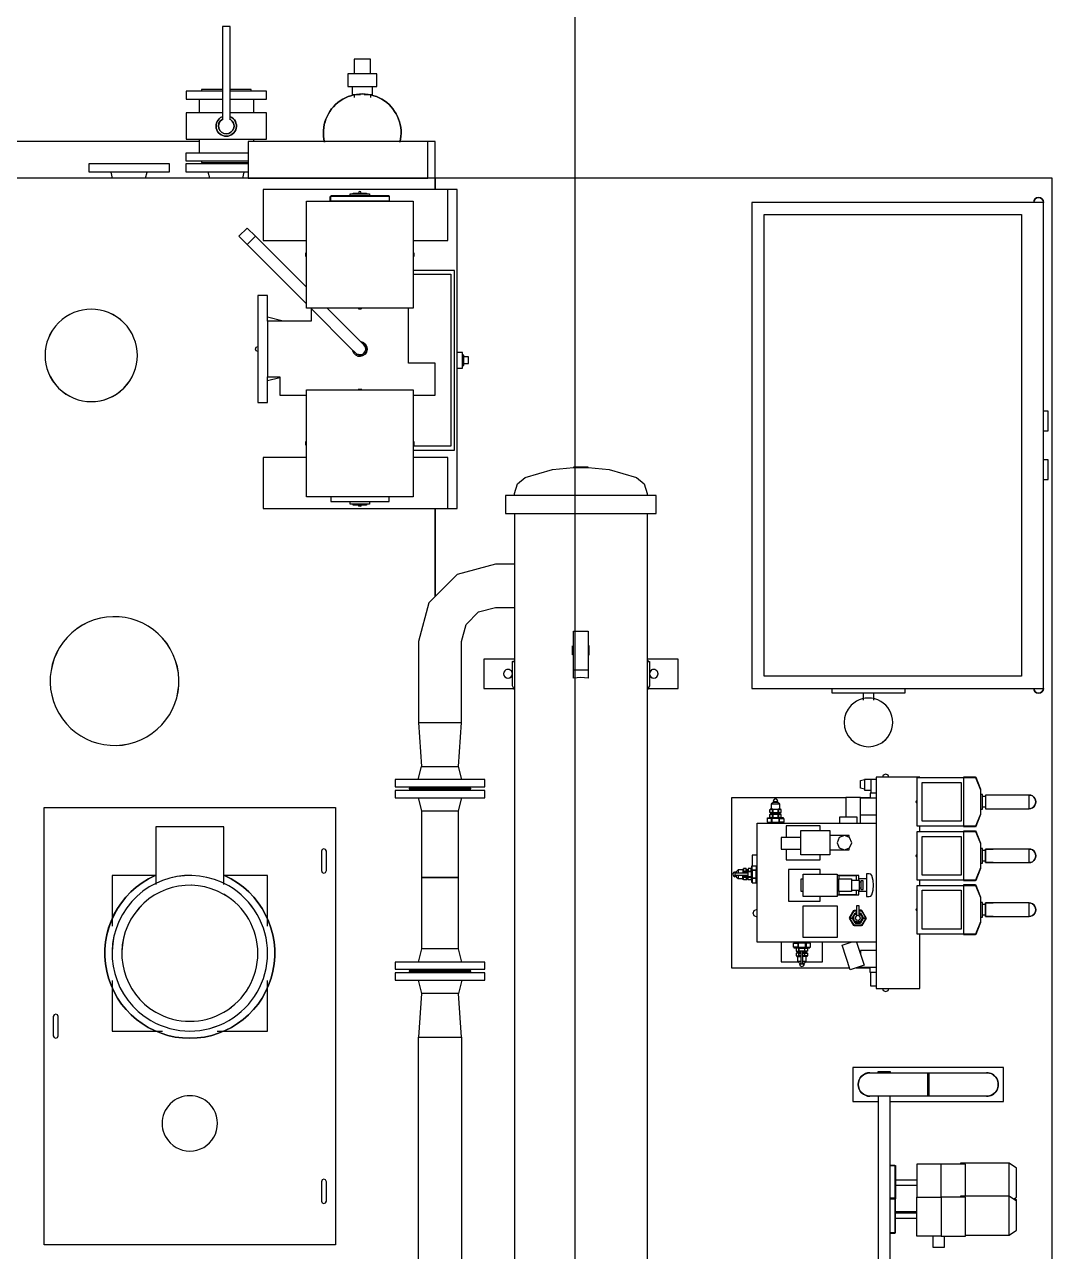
# Model space of a CAD drawing. Header units: millimetres. Extents: x -300 to 383236, y -195106 to -144646.
# Drawn here: x 29980 to 32119, y -163885 to -161361 of the extents above; entities that cross this region are included whole.
import ezdxf

# ---------------------------------------------------------------- set-up
doc = ezdxf.new("R2010")
doc.units = ezdxf.units.MM
doc.header["$LTSCALE"] = 60
doc.layers.add('BACK', color=8, linetype='Continuous')
doc.layers.add('EQUIPMENT', color=253, linetype='Continuous', lineweight=0)

# ---------------------------------------------------------------- blocks, each defined once
blk = doc.blocks.new('A$Cc6299706')
at = {"layer": 'EQUIPMENT', "lineweight": -3}
for points in [[(-40227, 29929.5), (-40227, 29184), (-50227, 29184), (-50227, 34184), (-40227, 34184), (-40227, 33429.5)], [(-40936.5, 33549.2), (-40936.5, 33741.5), (-40952.5, 33741.5), (-40952.5, 33549.2)], [(-40647.5, 33644), (-40647.5, 33674), (-40681.5, 33674), (-40681.5, 33644)], [(-40952.5, 33608.5), (-41027, 33608.5), (-41027, 33591.5), (-40952.5, 33591.5)], [(-40952.5, 33611.5), (-40995.5, 33611.5), (-40995.5, 33608.5)], [(-40893.5, 33608.5), (-40893.5, 33611.5), (-40936.5, 33611.5)], [(-40936.5, 33591.5), (-40862, 33591.5), (-40862, 33608.5), (-40936.5, 33608.5)], [(-40668.1, 33601), (-40684.5, 33601), (-40684.5, 33618)], [(-40681.5, 33601), (-40681.5, 33595.5)], [(-40644.5, 33618), (-40644.5, 33601), (-40660.9, 33601)], [(-40647.5, 33601), (-40647.5, 33595.5)], [(-41000.5, 33591.5), (-41000.5, 33563.5)], [(-40888.5, 33591.5), (-40888.5, 33563.5)], [(-40952.5, 33563.5), (-41027, 33563.5), (-41027, 33509.5), (-40862, 33509.5), (-40862, 33563.5), (-40936.5, 33563.5)], [(-41000.5, 33504.5), (-41779.5, 33504.5)], [(-41000.5, 33509.5), (-41000.5, 33481.5)], [(-40888.5, 33509.5), (-40888.5, 33504.5)], [(-40514.5, 33429.5), (-40514.5, 33504.5), (-40529.5, 33504.5)], [(-40899.5, 33464.5), (-41027, 33464.5), (-41027, 33481.5), (-40899.5, 33481.5)], [(-40899.5, 33441.5), (-41027, 33441.5), (-41027, 33459.5), (-40899.5, 33459.5)], [(-40995.5, 33464.5), (-40995.5, 33461.5), (-40899.5, 33461.5)], [(-42329.5, 31324.5), (-42329.5, 29929.5), (-40514.5, 29929.5), (-40514.5, 29991.5), (-40514.5, 29929.5), (-39244.5, 29929.5), (-39244.5, 33429.5), (-40514.5, 33429.5), (-40514.5, 33405.7), (-40514.5, 33429.5), (-42329.5, 33429.5), (-42329.5, 32484.5)], [(-41178.5, 33429.5), (-41181.5, 33441.5)], [(-41110.6, 33429.5), (-41107.5, 33441.5)], [(-40978.5, 33429.5), (-40981.5, 33441.5)], [(-40910.6, 33429.5), (-40907.5, 33441.5)], [(-40559.5, 33300.7), (-40488.5, 33300.7), (-40488.5, 33310.7), (-40488.5, 33405.7), (-40868.5, 33405.7), (-40868.5, 33310.7), (-40868.5, 33300.7), (-40779.5, 33300.7)], [(-40683, 33396.7), (-40683, 33398.7), (-40656, 33398.7), (-40656, 33396.7)], [(-40666.5, 33398.7), (-40667.4, 33400.8), (-40669.5, 33401.7), (-40671.6, 33400.8), (-40672.5, 33398.7)], [(-40488.5, 32749.7), (-40469.5, 32749.7), (-40469.5, 33405.7), (-40488.5, 33405.7)], [(-40730.5, 33381.7), (-40730.5, 33391.7), (-40729.5, 33391.7)], [(-40609.5, 33392.1), (-40609.5, 33392.7), (-40729.5, 33392.7), (-40729.5, 33392.1)], [(-40729.5, 33382.1), (-40729.5, 33392.1), (-40609.5, 33392.1), (-40609.5, 33382.1)], [(-40609.5, 33381.7), (-40609.5, 33382.1), (-40729.5, 33382.1), (-40729.5, 33381.7)], [(-40689.5, 33392.7), (-40689.5, 33396.7), (-40649.5, 33396.7), (-40649.5, 33392.7)], [(-40608.5, 33381.7), (-40608.5, 33391.7), (-40609.5, 33391.7)], [(-39283.2, 33379.5), (-39283, 33379.9), (-39282.5, 33380.1), (-39282.3, 33380)], [(-40884.5, 33309.6), (-40779.5, 33204.7)], [(-40901.5, 33292.7), (-40779.5, 33170.7)], [(-40559.5, 32869.5), (-40482.5, 32869.5), (-40474.5, 32869.5), (-40474.5, 33239.5), (-40482.5, 33239.5), (-40559.5, 33239.5)], [(-40559.5, 33231.5), (-40482.5, 33231.5), (-40482.5, 32877.5), (-40559.5, 32877.5)], [(-40859.5, 33134.9), (-40859.5, 33187.7), (-40879.5, 33187.7), (-40879.5, 32967.7), (-40859.5, 32967.7), (-40859.5, 33020.6)], [(-40769.5, 33160.7), (-40769.5, 33134.8), (-40859.5, 33134.9), (-40859.5, 33020.6), (-40834.5, 33020.6), (-40834.5, 32982.7), (-40779.5, 32982.7)], [(-40559.5, 32982.7), (-40514.5, 32982.7), (-40514.5, 33048.7), (-40569.5, 33048.7), (-40569.5, 33134.8), (-40569.5, 33161.7)], [(-40827.5, 33134.9), (-40859.5, 33143.2)], [(-40879.5, 33072.7), (-40883.1, 33074.2), (-40884.5, 33077.7), (-40883.1, 33081.2), (-40879.5, 33082.7)], [(-40469.5, 33038.3), (-40458.4, 33038.3), (-40458.4, 33070.7), (-40469.5, 33070.7)], [(-40458.4, 33043.7), (-40455.6, 33043.7), (-40455.6, 33065.3), (-40458.4, 33065.3)], [(-40455.6, 33047.7), (-40446, 33047.7), (-40446, 33061.3), (-40455.6, 33061.3)], [(-40834.5, 33018.7), (-40859.5, 33012.2)], [(-39262.5, 32909.5), (-39252.5, 32909.5), (-39252.5, 32949.5), (-39262.5, 32949.5)], [(-40779.5, 32854.7), (-40868.5, 32854.7), (-40868.5, 32844.7), (-40868.5, 32749.7), (-40488.5, 32749.7), (-40488.5, 32854.7), (-40559.5, 32854.7)], [(-39262.5, 32809.5), (-39252.5, 32809.5), (-39252.5, 32849.5), (-39262.5, 32849.5)], [(-40351, 32776.5), (-40351, 32780.5), (-40345, 32800.2), (-40329, 32813.1), (-40272.8, 32829.5), (-40229.5, 32833.7), (-40226.6, 32833.8), (-40225.1, 32833.6), (-40221.5, 32833.8), (-40214.5, 32833.7), (-40207.5, 32833.8), (-40203.9, 32833.6), (-40202.4, 32833.8), (-40199.5, 32833.7), (-40156.2, 32829.5), (-40100.1, 32813.1), (-40084.1, 32800.2), (-40078, 32780.5), (-40078, 32776.5)], [(-40199.5, 32833.7), (-40199.5, 32834.5), (-40229.5, 32834.5), (-40229.5, 32833.7)], [(-40220.8, 32834.5), (-40214.5, 32835.1), (-40208.2, 32834.5)], [(-40729.5, 32773.7), (-40729.5, 32763.7), (-40609.5, 32763.7), (-40609.5, 32773.7)], [(-40649.5, 32763.7), (-40649.5, 32758.7), (-40689.5, 32758.7), (-40689.5, 32763.7)], [(-40656, 32758.7), (-40656, 32756.7), (-40683, 32756.7), (-40683, 32758.7)], [(-40666.5, 32756.7), (-40667.4, 32754.6), (-40669.5, 32753.7), (-40671.6, 32754.6), (-40672.5, 32756.7)], [(-40351, 32739.5), (-40351, 30927.5)], [(-40078, 32739.5), (-40078, 30371.5)], [(-40351, 32635), (-40390, 32635), (-40469.5, 32613.7), (-40527.7, 32555.5), (-40549, 32476), (-40549, 32309), (-40460.1, 32309), (-40460.1, 32476), (-40450.7, 32511), (-40425.1, 32536.7), (-40390, 32546.1), (-40351, 32546.1)], [(-40229.5, 32417.5), (-40229.5, 32497.5), (-40199.5, 32497.5), (-40199.5, 32417.5)], [(-40229.5, 32448.5), (-40231.5, 32448.3), (-40231.5, 32466.7), (-40229.5, 32466.5)], [(-40199.5, 32448.5), (-40197.5, 32448.3), (-40197.5, 32466.7), (-40199.5, 32466.5)], [(-40351, 32439.5), (-40414.5, 32439.5), (-40414.5, 32379.5), (-40352.7, 32379.5)], [(-40076.4, 32379.5), (-40014.5, 32379.5), (-40014.5, 32439.5), (-40078, 32439.5)], [(-40351, 32376.5), (-40355.5, 32384.5), (-40355.5, 32434.5), (-40351, 32434.5)], [(-40354.5, 32434.5), (-40354.5, 32435.5), (-40351, 32435.5)], [(-40074.5, 32434.5), (-40074.5, 32435.5), (-40078, 32435.5)], [(-40078, 32434.5), (-40073.6, 32434.5), (-40073.6, 32384.5), (-40078, 32376.5)], [(-39633.5, 32369.5), (-39633.5, 32354.9)], [(-39632.5, 32355.4), (-39632.5, 32369.5)], [(-39612.5, 32369.5), (-39612.5, 32355.4)], [(-39611.5, 32354.9), (-39611.5, 32369.5)], [(-40549, 32309), (-40542.6, 32219), (-40466.5, 32219), (-40460.1, 32309)], [(-40549.5, 32192), (-40542.6, 32219)], [(-40459.5, 32192), (-40466.5, 32219)], [(-39631, 32172), (-39639, 32174), (-39639, 32190), (-39631, 32192)], [(-39618, 32192), (-39631, 32192), (-39631, 32170), (-39618, 32170)], [(-39607, 32192), (-39618, 32192), (-39618, 32164)], [(-39517, 32196), (-39517, 32197), (-39607, 32197), (-39607, 32102)], [(-39580.4, 32197), (-39582.1, 32201), (-39587, 32203), (-39592, 32201), (-39593.6, 32197)], [(-40565.5, 32174), (-40565.5, 32177)], [(-40565.5, 32169.5), (-40565.5, 32172.5)], [(-40443.5, 32174), (-40443.5, 32177)], [(-40443.5, 32169.5), (-40443.5, 32172.5)], [(-39607, 32164), (-39619, 32164), (-39619, 32154)], [(-39391.2, 32171), (-39391.3, 32171.3)], [(-39391, 32131), (-39388, 32131), (-39388, 32161), (-39391, 32161)], [(-40549.5, 32154.5), (-40542.6, 32127.5), (-40466.5, 32127.5), (-40459.5, 32154.5)], [(-39669, 32154.5), (-39904.5, 32154.5), (-39904.5, 31804.5), (-39661.2, 31804.5)], [(-39816, 32145), (-39819, 32145), (-39823, 32141)], [(-39805, 32131), (-39805, 32141), (-39823, 32141), (-39823, 32131)], [(-39812, 32147), (-39809, 32147), (-39810.5, 32150.5), (-39814, 32152), (-39817.6, 32150.5), (-39819, 32147), (-39816, 32147)], [(-39805, 32141), (-39809, 32145), (-39812, 32145)], [(-39639, 32102), (-39639, 32155), (-39669, 32155), (-39669, 32115)], [(-39619, 32154.5), (-39639, 32154.5)], [(-39639, 32154), (-39607, 32154)], [(-39522, 32143.5), (-39523.8, 32144.2), (-39524.5, 32146), (-39523.8, 32147.8), (-39522, 32148.5)], [(-39382, 32157), (-39388, 32157)], [(-39382, 32135), (-39388, 32135)], [(-40542.6, 32127.5), (-40542.6, 31990.5), (-40466.5, 31990.5), (-40466.5, 32127.5)], [(-39805.7, 32112), (-39806.6, 32112), (-39806.6, 32113), (-39821.6, 32113), (-39821.6, 32112), (-39831.4, 32112), (-39831.4, 32104), (-39822.5, 32104), (-39822.5, 32112)], [(-39830.6, 32112), (-39830.5, 32113), (-39821.6, 32113)], [(-39820.2, 32130), (-39820.2, 32124), (-39825.6, 32124), (-39825.6, 32130), (-39819.4, 32130), (-39819.4, 32131), (-39808.7, 32131)], [(-39820.2, 32120), (-39820.2, 32114), (-39825.6, 32114), (-39825.6, 32120), (-39819.4, 32120), (-39819.4, 32121), (-39808.7, 32121), (-39808.7, 32120), (-39807.8, 32120)], [(-39819.4, 32131), (-39824.7, 32131), (-39824.7, 32130)], [(-39824.7, 32124), (-39824.7, 32123), (-39819.4, 32123), (-39819.4, 32124), (-39820.2, 32124)], [(-39824.7, 32120), (-39824.7, 32121), (-39819.4, 32121)], [(-39824.7, 32114), (-39824.7, 32113)], [(-39805.7, 32104), (-39805.7, 32112), (-39796.7, 32112), (-39796.7, 32104), (-39806.6, 32104), (-39806.6, 32103), (-39821.6, 32103), (-39821.6, 32104), (-39822.5, 32104)], [(-39820.5, 32123), (-39820.5, 32122), (-39816, 32122)], [(-39819.4, 32113), (-39819.4, 32114), (-39820.2, 32114)], [(-39819.4, 32123), (-39808.7, 32123), (-39808.7, 32124), (-39802.5, 32124), (-39802.5, 32130), (-39807.8, 32130), (-39807.8, 32124)], [(-39812, 32121), (-39812, 32122), (-39816, 32122), (-39816, 32121)], [(-39812, 32122), (-39807.5, 32122), (-39807.5, 32123)], [(-39803.3, 32130), (-39803.3, 32131), (-39808.7, 32131), (-39808.7, 32130), (-39807.8, 32130)], [(-39808.7, 32123), (-39803.3, 32123), (-39803.3, 32124)], [(-39803.3, 32120), (-39803.3, 32121), (-39808.7, 32121)], [(-39808.7, 32113), (-39808.7, 32114), (-39802.5, 32114), (-39802.5, 32120), (-39807.8, 32120), (-39807.8, 32114)], [(-39797.6, 32112), (-39797.6, 32113), (-39806.6, 32113)], [(-39803.3, 32113), (-39803.3, 32114)], [(-39681.5, 32102), (-39681.5, 32115), (-39646.5, 32115), (-39646.5, 32102)], [(-39639, 32119), (-39607, 32119)], [(-39391.3, 32120.7), (-39391.2, 32121)], [(-40949.5, 31975.7), (-40949.5, 32094.5), (-41089.5, 32094.5), (-41089.5, 31975.7)], [(-39830.6, 32104), (-39830.5, 32103), (-39821.6, 32103)], [(-39827.1, 32102), (-39827.1, 32103)], [(-39797.6, 32104), (-39797.6, 32103), (-39806.6, 32103)], [(-39801.1, 32102), (-39801.1, 32103)], [(-39722, 32087), (-39722, 32097), (-39792, 32097), (-39792, 32073)], [(-39517, 32085), (-39517, 32096)], [(-39762, 32073), (-39802, 32073), (-39802, 32049), (-39762, 32049)], [(-39662, 32072.9), (-39662, 32077), (-39702, 32077)], [(-39391.2, 32060), (-39391.3, 32060.3)], [(-39852, 32036), (-39862, 32036), (-39862, 32014.4)], [(-39792, 32049), (-39792, 32027), (-39722, 32027), (-39722, 32037)], [(-39702, 32047), (-39662, 32047), (-39662, 32051.1)], [(-39522, 32032.5), (-39523.8, 32033.2), (-39524.5, 32035), (-39523.8, 32036.8), (-39522, 32037.5)], [(-39391, 32020), (-39388, 32020), (-39388, 32050), (-39391, 32050)], [(-39382, 32046), (-39388, 32046)], [(-39366, 32021), (-39382, 32021), (-39382, 32049), (-39366, 32049)], [(-39862, 32013.6), (-39863, 32013.6), (-39863, 32004.5), (-39862, 32004.5), (-39862, 32005.3)], [(-39854, 32005.3), (-39862, 32005.3), (-39862, 32014.3), (-39854, 32014.3), (-39854, 32004.5), (-39853, 32004.5), (-39853, 31989.4)], [(-39853, 32004.5), (-39853, 32013.6), (-39854, 32013.4)], [(-39852, 32010.1), (-39853, 32010.1)], [(-39391.3, 32009.7), (-39391.2, 32010)], [(-39382, 32024), (-39388, 32024)], [(-41089.5, 31994.5), (-41179.5, 31994.5), (-41179.5, 31890.5)], [(-40859.5, 31890.5), (-40859.5, 31994.5), (-40949.5, 31994.5)], [(-40466.5, 31843.5), (-40466.5, 31990.5), (-40542.6, 31990.5), (-40542.6, 31843.5)], [(-39897, 31995), (-39897, 31999)], [(-39891, 32006), (-39895, 32002), (-39895, 31999)], [(-39895, 31995), (-39895, 31992), (-39891, 31988)], [(-39881, 32006), (-39891, 32006), (-39891, 31999)], [(-39891, 31995), (-39891, 31988), (-39881, 31988)], [(-39880, 32007.7), (-39881, 32007.7), (-39881, 32002.4)], [(-39880, 32003.2), (-39880, 32002.4), (-39881, 32002.4), (-39881, 31999)], [(-39880, 31990.8), (-39874, 31990.8), (-39874, 31985.4), (-39880, 31985.4), (-39880, 31991.7), (-39881, 31991.7), (-39881, 31995)], [(-39880, 31986.3), (-39881, 31986.3), (-39881, 31991.7)], [(-39873, 31999), (-39873, 32002.4), (-39874, 32002.4), (-39874, 32008.6), (-39880, 32008.6), (-39880, 32003.2), (-39874, 32003.2)], [(-39880, 31999), (-39880, 32002.4), (-39874, 32002.4), (-39874, 31999)], [(-39874, 31995), (-39874, 31991.7), (-39880, 31991.7), (-39880, 31995)], [(-39874, 32007.7), (-39873, 32007.7), (-39873, 32002.4)], [(-39874, 31990.8), (-39874, 31991.7), (-39873, 31991.7), (-39873, 31995)], [(-39874, 31986.3), (-39873, 31986.3), (-39873, 31991.7)], [(-39872, 31999), (-39872, 32003.5), (-39873, 32003.5)], [(-39873, 31990.5), (-39872, 31990.5), (-39872, 31995)], [(-39870, 32007.7), (-39871, 32007.7), (-39871, 32002.4), (-39870, 32002.4), (-39870, 32003.2)], [(-39871, 32002.4), (-39871, 31999)], [(-39870, 31990.8), (-39864, 31990.8), (-39864, 31985.4), (-39870, 31985.4), (-39870, 31991.7), (-39871, 31991.7), (-39871, 31995)], [(-39871, 31991.7), (-39871, 31986.3), (-39870, 31986.3)], [(-39863, 32002.4), (-39864, 32002.4), (-39864, 32008.6), (-39870, 32008.6), (-39870, 32003.2), (-39864, 32003.2)], [(-39870, 31999), (-39870, 32002.4), (-39864, 32002.4), (-39864, 31991.7), (-39870, 31991.7), (-39870, 31995)], [(-39863, 32007.7), (-39864, 32007.7)], [(-39863, 31991.7), (-39864, 31991.7), (-39864, 31990.8)], [(-39863, 31986.3), (-39864, 31986.3)], [(-39863, 32004.5), (-39863, 31989.4), (-39862, 31989.4), (-39862, 31979.6), (-39854, 31979.6), (-39854, 31988.6), (-39862, 31988.6)], [(-39863, 31989.4), (-39863, 31980.6), (-39862, 31980.5)], [(-39854, 31980.5), (-39853, 31980.6), (-39853, 31989.4), (-39854, 31989.4), (-39854, 31988.6)], [(-39852, 31984.1), (-39853, 31984.1)], [(-39722, 31997.5), (-39722, 32007), (-39787, 32007), (-39787, 31942), (-39722, 31942), (-39722, 31951.5)], [(-39756.8, 31987), (-39761.8, 31987), (-39761.8, 31962), (-39756.8, 31962)], [(-39642.3, 31984.5), (-39642.3, 31994.5), (-39687.3, 31994.5)], [(-39647.3, 31984.5), (-39647.3, 31993.5), (-39683.3, 31993.5), (-39683.3, 31987.5)], [(-39657.3, 31964.5), (-39641.3, 31964.5), (-39641.3, 31984.5), (-39657.3, 31984.5)], [(-39626.3, 31987.5), (-39642.3, 31987.5)], [(-39517, 31974), (-39517, 31985)], [(-39687.3, 31954.5), (-39642.3, 31954.5), (-39642.3, 31964.5)], [(-39683.3, 31961.5), (-39683.3, 31955.5), (-39647.3, 31955.5), (-39647.3, 31964.5)], [(-39626.3, 31961.5), (-39642.3, 31961.5)], [(-39638.3, 31980.5), (-39641.3, 31980.5)], [(-39638.3, 31968.5), (-39641.3, 31968.5)], [(-39391.2, 31949), (-39391.3, 31949.3)], [(-39391, 31909), (-39388, 31909), (-39388, 31939), (-39391, 31939)], [(-39382, 31935), (-39388, 31935)], [(-39366, 31910), (-39382, 31910), (-39382, 31938), (-39366, 31938)], [(-39852, 31909), (-39857.7, 31911.3), (-39860, 31917), (-39857.7, 31922.7), (-39852, 31925)], [(-39660.9, 31907.3), (-39661.1, 31907.1), (-39661.8, 31907.5), (-39652.8, 31922.5), (-39652, 31922), (-39652, 31923), (-39646.5, 31923)], [(-39642.5, 31922), (-39637, 31922), (-39628.1, 31907), (-39633.8, 31907), (-39628.1, 31907), (-39637.1, 31892), (-39652.1, 31892), (-39661.1, 31907), (-39655.2, 31907), (-39661.1, 31907), (-39652, 31922), (-39646.5, 31922)], [(-39646.5, 31917.3), (-39649.9, 31917.3), (-39649.9, 31916.3), (-39650.7, 31916.8), (-39656.1, 31907.5), (-39655.2, 31907), (-39649.9, 31916.3), (-39646.5, 31916.3)], [(-39646.5, 31902.8), (-39648.1, 31903.5), (-39649.5, 31907), (-39648.1, 31910.5), (-39646.5, 31911.2)], [(-39628.1, 31907.2), (-39628, 31906.9), (-39627.1, 31907.5), (-39636.1, 31922.5), (-39637, 31922), (-39637, 31923), (-39642.5, 31923)], [(-39642.5, 31916.3), (-39639.2, 31916.3), (-39633.8, 31907), (-39633, 31907.5), (-39638.3, 31916.8), (-39639.2, 31916.3), (-39639.2, 31917.3), (-39642.5, 31917.3)], [(-39642.5, 31911.2), (-39641, 31910.5), (-39639.5, 31907), (-39641, 31903.5), (-39642.5, 31902.8)], [(-39522, 31921.5), (-39523.8, 31922.2), (-39524.5, 31924), (-39523.8, 31925.8), (-39522, 31926.5)], [(-39382, 31913), (-39388, 31913)], [(-39628, 31906.9), (-39627.2, 31906.5), (-39636.2, 31891.5), (-39637.1, 31892), (-39637.1, 31891), (-39652.1, 31891), (-39652.1, 31892), (-39652.9, 31891.5), (-39661.9, 31906.5), (-39661.1, 31907.1)], [(-39391.3, 31898.7), (-39391.2, 31899)], [(-39607, 31857), (-39607, 31762), (-39517, 31762), (-39517, 31874)], [(-40459.5, 31816.5), (-40466.5, 31843.5), (-40542.6, 31843.5), (-40549.5, 31816.5)], [(-39802, 31857), (-39802, 31817), (-39767.5, 31817)], [(-39767.8, 31855), (-39767.8, 31847), (-39776.8, 31847), (-39776.8, 31855), (-39767, 31855), (-39767, 31856), (-39752, 31856)], [(-39767, 31856), (-39776.1, 31856), (-39776.1, 31855)], [(-39776, 31847), (-39776.1, 31846), (-39767, 31846), (-39767, 31847), (-39767.8, 31847)], [(-39772.6, 31857), (-39772.6, 31856)], [(-39764.9, 31846), (-39764.9, 31845), (-39771.1, 31845), (-39771.1, 31839), (-39765.7, 31839), (-39765.7, 31845)], [(-39761.5, 31836), (-39764.9, 31836), (-39764.9, 31835), (-39771.1, 31835), (-39771.1, 31829), (-39765.7, 31829), (-39765.7, 31835)], [(-39770.2, 31846), (-39770.2, 31845)], [(-39770.2, 31839), (-39770.2, 31838), (-39764.9, 31838), (-39764.9, 31839), (-39765.7, 31839)], [(-39770.2, 31835), (-39770.2, 31836), (-39764.9, 31836)], [(-39767, 31846), (-39752, 31846), (-39752, 31847), (-39742.1, 31847), (-39742.1, 31855), (-39751.1, 31855), (-39751.1, 31847)], [(-39761.5, 31837), (-39766, 31837), (-39766, 31836)], [(-39761.5, 31839), (-39764.9, 31839), (-39764.9, 31845), (-39754.2, 31845), (-39754.2, 31839), (-39757.5, 31839)], [(-39764.9, 31838), (-39761.5, 31838)], [(-39761.5, 31829), (-39764.9, 31829), (-39764.9, 31835), (-39761.5, 31835)], [(-39753.3, 31839), (-39753.3, 31845), (-39748, 31845), (-39748, 31839), (-39754.2, 31839), (-39754.2, 31838), (-39757.5, 31838)], [(-39753, 31836), (-39753, 31837), (-39757.5, 31837)], [(-39753.3, 31835), (-39754.2, 31835), (-39754.2, 31836), (-39757.5, 31836)], [(-39753.3, 31829), (-39753.3, 31835), (-39748, 31835), (-39748, 31829), (-39754.2, 31829), (-39754.2, 31828), (-39757.5, 31828)], [(-39757.5, 31835), (-39754.2, 31835), (-39754.2, 31829), (-39757.5, 31829)], [(-39754.2, 31846), (-39754.2, 31845), (-39753.3, 31845)], [(-39754.2, 31838), (-39748.8, 31838), (-39748.8, 31839)], [(-39748.8, 31835), (-39748.8, 31836), (-39754.2, 31836)], [(-39743, 31855), (-39743.1, 31856), (-39752, 31856), (-39752, 31855), (-39751.1, 31855)], [(-39752, 31846), (-39743.1, 31846), (-39743, 31847)], [(-39751.5, 31817), (-39717, 31817), (-39717, 31857)], [(-39748.8, 31846), (-39748.8, 31845)], [(-39746.6, 31857), (-39746.6, 31856)], [(-39647, 31857), (-39631.4, 31810.1), (-39659.9, 31800.6), (-39676.6, 31850.9), (-39658.3, 31857)], [(-39607, 31840), (-39639, 31840), (-39639, 31832.9)], [(-39770.2, 31829), (-39770.2, 31828), (-39764.9, 31828)], [(-39768.5, 31828), (-39768.5, 31818), (-39761.5, 31818)], [(-39768.5, 31818), (-39764.5, 31814), (-39761.5, 31814)], [(-39765.7, 31829), (-39764.9, 31829), (-39764.9, 31828), (-39761.5, 31828)], [(-39757.5, 31812), (-39761.5, 31812)], [(-39757.5, 31818), (-39750.5, 31818), (-39750.5, 31828)], [(-39757.5, 31814), (-39754.5, 31814), (-39750.5, 31818)], [(-39748.8, 31829), (-39748.8, 31828), (-39754.2, 31828)], [(-39607, 31805), (-39639, 31805), (-39639, 31807.6)], [(-40565.5, 31801.5), (-40565.5, 31798.5)], [(-40565.5, 31797), (-40565.5, 31794)], [(-40443.5, 31801.5), (-40443.5, 31798.5)], [(-40443.5, 31797), (-40443.5, 31794)], [(-39648.2, 31804.5), (-39619, 31804.5)], [(-39607, 31795), (-39619, 31795), (-39619, 31805)], [(-39607, 31767), (-39618, 31767), (-39618, 31795)], [(-41179.5, 31778.5), (-41179.5, 31674.5), (-41075.5, 31674.5)], [(-40963.5, 31674.5), (-40859.5, 31674.5), (-40859.5, 31778.5)], [(-40549.5, 31779), (-40542.6, 31752)], [(-40459.5, 31779), (-40466.5, 31752)], [(-39593.6, 31762), (-39592, 31758.1), (-39587, 31756), (-39582.1, 31758.1), (-39580.4, 31762)], [(-40460.1, 31662), (-40466.5, 31752), (-40542.6, 31752), (-40549, 31662)], [(-40351, 30430), (-40652.5, 30430), (-40652.5, 30519), (-40549, 30519), (-40549, 31662), (-40460.1, 31662), (-40460.1, 30519), (-40351, 30519)], [(-39578, 31529.5), (-39344.5, 31529.5), (-39344.5, 31599.5), (-39654.5, 31599.5), (-39654.5, 31529.5), (-39602.5, 31529.5)], [(-39602.5, 31588.5), (-39602.5, 31591.5), (-39578, 31591.5), (-39578, 31588.5)], [(-39602.4, 31540.5), (-39602.5, 30588.5)], [(-39578, 30588.5), (-39578, 31540.5)], [(-39578, 31398.5), (-39568, 31398.5), (-39568, 31397.5), (-39567, 31397.5), (-39567, 31329.5)], [(-39578, 31397.5), (-39568, 31397.5), (-39568, 31330.5)], [(-39473, 31252.5), (-39423, 31252.5), (-39423, 31332.5), (-39473, 31332.5), (-39473, 31400.5), (-39523, 31400.5), (-39523, 31332.5)], [(-39423, 31334.5), (-39423, 31400.5), (-39473, 31400.5)], [(-39333, 31254.5), (-39318, 31264.5), (-39318, 31324.5), (-39333, 31334.5), (-39333, 31402.5), (-39433, 31402.5), (-39433, 31400.5)], [(-39324, 31328.5), (-39318, 31332.5), (-39318, 31392.5), (-39333, 31402.5)], [(-39523, 31367.5), (-39567, 31367.5)], [(-39567, 31357.5), (-39523, 31357.5)], [(-39578, 31258.5), (-39568, 31258.5), (-39568, 31259.5), (-39567, 31259.5), (-39567, 31329.5), (-39568, 31329.5), (-39568, 31330.5), (-39578, 31330.5)], [(-39578, 31329.5), (-39568, 31329.5), (-39568, 31259.5), (-39578, 31259.5)], [(-39423, 31254.5), (-39333, 31254.5), (-39333, 31334.5), (-39433, 31334.5), (-39433, 31332.5)], [(-39318, 31324.5), (-39318, 31327.5), (-39321.8, 31330)], [(-39523, 31302.5), (-39567, 31302.5)], [(-39523, 31299.5), (-39567, 31299.5)], [(-39567, 31289.5), (-39523, 31289.5)], [(-39490, 31252.5), (-39490, 31229.5), (-39466, 31229.5), (-39466, 31252.5)]]:
    blk.add_lwpolyline(points, dxfattribs=at)
for points in [[(-40634.5, 33618), (-40634.5, 33644), (-40694.5, 33644), (-40694.5, 33618)], [(-40529.5, 33504.5), (-40899.5, 33504.5), (-40899.5, 33429.5), (-40529.5, 33429.5)], [(-41062, 33459.5), (-41062, 33441.5), (-41227, 33441.5), (-41227, 33459.5)], [(-40559.5, 33161.7), (-40779.5, 33161.7), (-40779.5, 33381.7), (-40559.5, 33381.7)], [(-39282.5, 33379.5), (-39862.5, 33379.5), (-39862.5, 32879.5), (-39862.5, 32379.5), (-39282.5, 32379.5), (-39262.5, 32379.5), (-39262.5, 32879.5), (-39262.5, 33379.5)], [(-39837.5, 33354.5), (-39307.5, 33354.5), (-39307.5, 32404.5), (-39837.5, 32404.5)], [(-40893, 33301.2), (-40901.5, 33292.7), (-40918.4, 33309.6), (-40901.5, 33326.6), (-40884.5, 33309.6)], [(-40559.5, 32773.7), (-40779.5, 32773.7), (-40779.5, 32993.7), (-40559.5, 32993.7)], [(-40059.5, 32739.5), (-40059.5, 32776.5), (-40369.5, 32776.5), (-40369.5, 32739.5)], [(-40514.5, 32749.7), (-40514.5, 32568.6)], [(-40229.5, 32400.3), (-40229.5, 32417.5), (-40199.5, 32417.5), (-40199.5, 32400.3), (-40214.5, 32402.1)], [(-39697.5, 32379.5), (-39547.5, 32379.5), (-39547.5, 32369.5), (-39697.5, 32369.5)], [(-40597, 32192), (-40597, 32177), (-40412, 32177), (-40412, 32192)], [(-39522, 32196), (-39427, 32196), (-39427, 32096), (-39522, 32096)], [(-39512, 32186), (-39432, 32186), (-39432, 32106), (-39512, 32106)], [(-39427, 32196), (-39402, 32196), (-39402, 32197), (-39427, 32197)], [(-39392, 32171), (-39391.1, 32171.4), (-39401, 32196), (-39401.1, 32196.4), (-39402, 32196), (-39392, 32171), (-39392, 32121), (-39402, 32096), (-39401.1, 32095.6), (-39401, 32096), (-39391.1, 32120.6), (-39392, 32121), (-39391, 32121), (-39391, 32171)], [(-40597, 32169.5), (-40597, 32154.5), (-40412, 32154.5), (-40412, 32169.5)], [(-40568, 32174), (-40568, 32172.5), (-40441, 32172.5), (-40441, 32174)], [(-39816, 32145), (-39816, 32147), (-39812, 32147), (-39812, 32145)], [(-39382, 32132), (-39292, 32132), (-39292, 32160), (-39382, 32160)], [(-40719.5, 32134.5), (-40719.5, 31234.5), (-41319.5, 31234.5), (-41319.5, 32134.5)], [(-39821.6, 32112), (-39821.6, 32104), (-39806.6, 32104), (-39806.6, 32112)], [(-39808.7, 32124), (-39808.7, 32130), (-39819.4, 32130), (-39819.4, 32124)], [(-39808.7, 32114), (-39808.7, 32120), (-39819.4, 32120), (-39819.4, 32114)], [(-39607, 32102), (-39607, 31857), (-39852, 31857), (-39852, 32102)], [(-39702, 32087), (-39702, 32037), (-39762, 32037), (-39762, 32087)], [(-39522, 32085), (-39427, 32085), (-39427, 31985), (-39522, 31985)], [(-39402, 32096), (-39427, 32096), (-39427, 32095), (-39402, 32095)], [(-39427, 32085), (-39402, 32085), (-39402, 32086), (-39427, 32086)], [(-39392, 32060), (-39391.1, 32060.4), (-39401, 32085), (-39401.1, 32085.4), (-39402, 32085), (-39392, 32060), (-39392, 32010), (-39402, 31985), (-39401.1, 31984.6), (-39401, 31985), (-39391.1, 32009.6), (-39392, 32010), (-39391, 32010), (-39391, 32060)], [(-39661.4, 32072.6), (-39672, 32077), (-39682.6, 32072.6), (-39687, 32062), (-39682.6, 32051.4), (-39672, 32047), (-39661.4, 32051.4), (-39657, 32062)], [(-39512, 32075), (-39432, 32075), (-39432, 31995), (-39512, 31995)], [(-40738.5, 32044.5), (-40740, 32048), (-40743.5, 32049.5), (-40747.1, 32048), (-40748.5, 32044.5), (-40748.5, 32024.5), (-40748.5, 32004.5), (-40747.1, 32001), (-40743.5, 31999.5), (-40740, 32001), (-40738.5, 32004.5), (-40738.5, 32024.5)], [(-39382, 32021), (-39292, 32021), (-39292, 32049), (-39382, 32049)], [(-39897, 31995), (-39883.5, 31995), (-39870, 31995), (-39870, 31999), (-39883.5, 31999), (-39897, 31999), (-39897, 32002), (-39900.6, 32000.5), (-39902, 31997), (-39900.6, 31993.5), (-39897, 31992)], [(-39862, 31989.4), (-39854, 31989.4), (-39854, 32004.5), (-39862, 32004.5)], [(-39756.8, 31951.5), (-39756.8, 31997.5), (-39687.3, 31997.5), (-39687.3, 31951.5)], [(-39683.3, 31961.5), (-39683.3, 31987.5), (-39657.3, 31987.5), (-39657.3, 31961.5)], [(-39638.3, 31965.5), (-39633.3, 31965.5), (-39633.3, 31983.5), (-39638.3, 31983.5)], [(-39621.3, 31998), (-39626.3, 31998), (-39626.3, 31951), (-39621.3, 31951), (-39617.9, 31952), (-39615.7, 31954.8), (-39612.8, 31964.5), (-39611.9, 31974.5), (-39612.8, 31984.5), (-39615.7, 31994.2), (-39617.9, 31997)], [(-39402, 31985), (-39427, 31985), (-39427, 31984), (-39402, 31984)], [(-39522, 31974), (-39427, 31974), (-39427, 31874), (-39522, 31874)], [(-39512, 31964), (-39432, 31964), (-39432, 31884), (-39512, 31884)], [(-39427, 31974), (-39402, 31974), (-39402, 31975), (-39427, 31975)], [(-39392, 31949), (-39391.1, 31949.4), (-39401, 31974), (-39401.1, 31974.4), (-39402, 31974), (-39392, 31949), (-39392, 31899), (-39402, 31874), (-39401.1, 31873.6), (-39401, 31874), (-39391.1, 31898.6), (-39392, 31899), (-39391, 31899), (-39391, 31949)], [(-39382, 31910), (-39292, 31910), (-39292, 31938), (-39382, 31938)], [(-39687, 31932), (-39687, 31867), (-39757, 31867), (-39757, 31932)], [(-39642.5, 31919), (-39642.5, 31911.2), (-39644.5, 31912), (-39646.5, 31911.2), (-39646.5, 31919), (-39646.5, 31932.5), (-39642.5, 31932.5)], [(-39639.2, 31897.7), (-39638.3, 31897.2), (-39633, 31906.5), (-39633.8, 31907), (-39639.2, 31897.7), (-39649.9, 31897.7), (-39655.2, 31907), (-39656.1, 31906.5), (-39650.7, 31897.2), (-39649.9, 31897.7), (-39649.9, 31896.7), (-39639.2, 31896.7)], [(-39646.5, 31902.8), (-39646.5, 31899), (-39642.5, 31899), (-39642.5, 31902.8), (-39644.5, 31902)], [(-39402, 31874), (-39427, 31874), (-39427, 31873), (-39402, 31873)], [(-39752, 31847), (-39752, 31855), (-39767, 31855), (-39767, 31847)], [(-39761.5, 31812), (-39764.5, 31812), (-39763.1, 31808.5), (-39759.5, 31807), (-39756, 31808.5), (-39754.5, 31812), (-39757.5, 31812), (-39757.5, 31825.5), (-39757.5, 31839), (-39761.5, 31839), (-39761.5, 31825.5)], [(-40412, 31801.5), (-40412, 31816.5), (-40597, 31816.5), (-40597, 31801.5)], [(-40412, 31779), (-40412, 31794), (-40597, 31794), (-40597, 31779)], [(-40441, 31797), (-40441, 31798.5), (-40568, 31798.5), (-40568, 31797)], [(-41300.5, 31684.5), (-41300.5, 31664.5), (-41299.1, 31661), (-41295.5, 31659.5), (-41292, 31661), (-41290.5, 31664.5), (-41290.5, 31684.5), (-41290.5, 31704.5), (-41292, 31708), (-41295.5, 31709.5), (-41299.1, 31708), (-41300.5, 31704.5)], [(-39499.5, 31588.5), (-39498.5, 31588.5), (-39498.5, 31540.5), (-39499.5, 31540.5), (-39500.5, 31540.5), (-39500.5, 31588.5)], [(-40748.5, 31344.5), (-40748.5, 31324.5), (-40747.1, 31321), (-40743.5, 31319.5), (-40740, 31321), (-40738.5, 31324.5), (-40738.5, 31344.5), (-40738.5, 31364.5), (-40740, 31368), (-40743.5, 31369.5), (-40747.1, 31368), (-40748.5, 31364.5)], [(-39523, 31252.5), (-39523, 31332.5), (-39473, 31332.5), (-39473, 31252.5)]]:
    blk.add_lwpolyline(points, close=True, dxfattribs=at)
for points in [[(-40586.9, 33503.2, 1.278459), (-40742.2, 33503.2, -1.278459)], [(-40953.2, 33555.6, 0.807394), (-40944.5, 33515.5, 0.807405), (-40935.9, 33555.6, -0.807405), (-40944.5, 33515.5, -0.807394)], [(-40953.1, 33550, 0.751553), (-40944.5, 33520.5, 0.752034), (-40936, 33550, -0.752034), (-40944.5, 33520.5, -0.751553)], [(-39262.5, 33379.5, 0.999545), (-39282.5, 33379.5, -0.999545)], [(-40780.5, 33275.5, 0.018776), (-40780.5, 33267.9, -0.018776)], [(-40558.6, 33267.9, 0.016429), (-40558.6, 33275.5, -0.016429)], [(-41289.7, 33131.7, 0.99997), (-41155.4, 32997.3, 0.99997)], [(-40673.3, 33160.8, 0.016411), (-40665.8, 33160.8, -0.016411)], [(-40684.1, 33074.1, 1.772024), (-40665.9, 33092.3, -1.772024)], [(-40678, 33069.2, 1.000259), (-40661, 33086.2, -1.000259)], [(-40665.8, 32994.6, 0.018756), (-40673.3, 32994.6, -0.018756)], [(-40780.5, 32887.5, 0.018756), (-40780.5, 32879.9, -0.018756)], [(-40558.6, 32879.9, 0.016411), (-40558.6, 32887.5, -0.016411)], [(-41240.8, 32509.3, 0.999986), (-41108.3, 32279.8, 0.999986)], [(-40370.9, 32415.9, 0.999201), (-40358.2, 32403.1, 1.000587)], [(-40070.9, 32415.9, 0.999201), (-40058.2, 32403.1, 1.000587)], [(-39282.5, 32379.5, 0.9995), (-39262.5, 32379.5, -0.9995)], [(-39657.9, 32344.9, 0.999786), (-39587.2, 32274.1, 1.000036)], [(-39292, 32132, 1.000342), (-39292, 32160, -1.000342)], [(-39292, 32021, 1.000342), (-39292, 32049, -1.000342)], [(-41091.1, 31994.2, 0.80879), (-41019.5, 31659.5, 0.80883), (-40948, 31994.2, -0.80883), (-41019.5, 31659.5, -0.80879)], [(-41099.5, 31695.9, 1.000046), (-40939.5, 31973.1, 0.999971)], [(-41089.5, 31713.3, 1.000049), (-40949.5, 31955.7, 0.999964)], [(-39292, 31910, 1.000641), (-39292, 31938, -1.000641)], [(-39646.7, 31915.7, 0.886552), (-39644.5, 31898, 0.886568), (-39642.4, 31915.7, -0.886568), (-39644.5, 31898, -0.886552)], [(-39619.5, 31588.7, 0.999637), (-39619.5, 31540.3, -0.999637)], [(-39379.5, 31540.3, 1.000002), (-39379.5, 31588.7, -1.000002)], [(-41059.8, 31444.2, 1.00008), (-40979.2, 31524.8, 0.999965)]]:
    blk.add_lwpolyline(points, format="xyb", close=True, dxfattribs=at)
for points in [[(-40736.6, 33161.7), (-40671.6, 33096.8), (-40661, 33086.2, -1.000259), (-40678, 33069.2), (-40688.6, 33079.8), (-40770.5, 33161.7)], [(-39619.2, 31540.5), (-39619.5, 31540.3, -0.999637), (-39619.5, 31588.7), (-39619.2, 31588.5)], [(-39500.5, 31540.5), (-39619.5, 31540.5, -0.999637), (-39619.5, 31588.5), (-39500.5, 31588.5)], [(-39498.5, 31588.5), (-39379.5, 31588.7, -1.000002), (-39379.5, 31540.5), (-39440, 31540.5), (-39498.5, 31540.5)], [(-39379.9, 31588.5), (-39379.5, 31588.7, -1.000002), (-39379.5, 31540.3), (-39379.9, 31540.5)]]:
    blk.add_lwpolyline(points, format="xyb", dxfattribs=at)
for centre, radius, start, end in [((-40664.5, 33522.5), 80, 346.0644, 193.9356), ((-40664.5, 33522.5), 80, 346.0644, 193.9356), ((-40664.5, 33522.5), 80, 346.0644, 193.9356), ((-40944.5, 33536.5), 21, 114.3326, 270.0014), ((-40944.5, 33536.5), 21, 114.3326, 270.0014), ((-40944.5, 33536.5), 21, 114.3326, 270.0014), ((-40944.5, 33536.5), 16, 122.2679, 269.9751), ((-40944.5, 33536.5), 16, 122.2679, 269.9751), ((-40944.5, 33536.5), 16, 122.2679, 269.9751), ((-40944.5, 33536.5), 21, 269.9979, 65.6682), ((-40944.5, 33536.5), 21, 269.9979, 65.6682), ((-40944.5, 33536.5), 21, 269.9979, 65.6682), ((-40944.5, 33536.5), 16, 269.9897, 57.7673), ((-40944.5, 33536.5), 16, 269.9897, 57.7673), ((-40944.5, 33536.5), 16, 269.9897, 57.7673), ((-39272.5, 33379.5), 10, 0.0261, 179.9739), ((-39272.5, 33379.5), 10, 0.0261, 179.9739), ((-39272.5, 33379.5), 10, 0.0261, 179.9739), ((-40680.3, 33271.7), 100.2, 177.8487, 182.1513), ((-40680.3, 33271.7), 100.2, 177.8487, 182.1513), ((-40680.3, 33271.7), 100.2, 177.8487, 182.1513), ((-40673, 33271.7), 114.5, 358.1175, 1.8825), ((-40673, 33271.7), 114.5, 358.1175, 1.8825), ((-40673, 33271.7), 114.5, 358.1175, 1.8825), ((-41222.5, 33064.5), 95, 315.0036, 135.0002), ((-41222.5, 33064.5), 95, 315.0036, 135.0002), ((-41222.5, 33064.5), 95, 315.0036, 135.0002), ((-41222.5, 33064.5), 95, 315.0036, 135.0002), ((-40669.5, 33275.5), 114.8, 268.1196, 271.8804), ((-40669.5, 33275.5), 114.8, 268.1196, 271.8804), ((-40669.5, 33275.5), 114.8, 268.1196, 271.8804), ((-41222.5, 33064.5), 95, 135.0036, 315.0002), ((-41222.5, 33064.5), 95, 135.0036, 315.0002), ((-41222.5, 33064.5), 95, 135.0036, 315.0002), ((-41222.5, 33064.5), 95, 135.0036, 315.0002), ((-40669.5, 33077.7), 15, 193.8744, 76.1256), ((-40669.5, 33077.7), 15, 193.8744, 76.1256), ((-40669.5, 33077.7), 15, 193.8744, 76.1256), ((-40669.5, 33077.7), 12, 224.9852, 45.0148), ((-40669.5, 33077.7), 12, 224.9852, 45.0148), ((-40669.5, 32894.3), 100.4, 87.851, 92.149), ((-40669.5, 32894.3), 100.4, 87.851, 92.149), ((-40669.5, 32894.3), 100.4, 87.851, 92.149), ((-40680.1, 32883.7), 100.4, 177.851, 182.149), ((-40680.1, 32883.7), 100.4, 177.851, 182.149), ((-40680.1, 32883.7), 100.4, 177.851, 182.149), ((-40673.3, 32883.7), 114.8, 358.1196, 1.8804), ((-40673.3, 32883.7), 114.8, 358.1196, 1.8804), ((-40673.3, 32883.7), 114.8, 358.1196, 1.8804), ((-41174.5, 32394.5), 132.5, 299.9995, 119.9978), ((-41174.5, 32394.5), 132.5, 299.9995, 119.9978), ((-41174.5, 32394.5), 132.5, 299.9995, 119.9978), ((-41174.5, 32394.5), 132.5, 299.9995, 119.9978), ((-41174.5, 32394.5), 132.5, 119.9995, 299.9978), ((-41174.5, 32394.5), 132.5, 119.9995, 299.9978), ((-41174.5, 32394.5), 132.5, 119.9995, 299.9978), ((-41174.5, 32394.5), 132.5, 119.9995, 299.9978), ((-40364.5, 32409.5), 9, 135.0458, 314.9542), ((-40364.5, 32409.5), 9, 135.0458, 314.9542), ((-40364.5, 32409.5), 9, 135.0458, 314.9542), ((-40364.5, 32409.5), 9, 135.0458, 314.9542), ((-40364.5, 32409.5), 9, 314.9664, 135.0336), ((-40364.5, 32409.5), 9, 314.9664, 135.0336), ((-40364.5, 32409.5), 9, 314.9664, 135.0336), ((-40364.5, 32409.5), 9, 314.9664, 135.0336), ((-40064.5, 32409.5), 9, 135.0458, 314.9542), ((-40064.5, 32409.5), 9, 135.0458, 314.9542), ((-40064.5, 32409.5), 9, 135.0458, 314.9542), ((-40064.5, 32409.5), 9, 135.0458, 314.9542), ((-40064.5, 32409.5), 9, 314.9664, 135.0336), ((-40064.5, 32409.5), 9, 314.9664, 135.0336), ((-40064.5, 32409.5), 9, 314.9664, 135.0336), ((-40064.5, 32409.5), 9, 314.9664, 135.0336), ((-39272.5, 32379.5), 10, 180.0286, 359.9714), ((-39272.5, 32379.5), 10, 180.0286, 359.9714), ((-39272.5, 32379.5), 10, 180.0286, 359.9714), ((-39622.5, 32309.5), 50, 135.0123, 314.9877), ((-39622.5, 32309.5), 50, 135.0123, 314.9877), ((-39622.5, 32309.5), 50, 135.0123, 314.9877), ((-39622.5, 32309.5), 50, 135.0123, 314.9877), ((-39622.5, 32309.5), 50, 314.998, 135.002), ((-39622.5, 32309.5), 50, 314.998, 135.002), ((-39622.5, 32309.5), 50, 314.998, 135.002), ((-39622.5, 32309.5), 50, 314.998, 135.002), ((-39292, 32146), 14, 269.9804, 90.0196), ((-39292, 32146), 14, 269.9804, 90.0196), ((-39292, 32146), 14, 269.9804, 90.0196), ((-39292, 32035), 14, 269.9804, 90.0196), ((-39292, 32035), 14, 269.9804, 90.0196), ((-39292, 32035), 14, 269.9804, 90.0196), ((-41019.5, 31834.5), 175, 114.1357, 269.998), ((-41019.5, 31834.5), 175, 114.1357, 269.998), ((-41019.5, 31834.5), 175, 114.1357, 269.998), ((-41019.5, 31834.5), 160, 60.001, 239.9977), ((-41019.5, 31834.5), 160, 60.001, 239.9977), ((-41019.5, 31834.5), 160, 60.001, 239.9977), ((-41019.5, 31834.5), 160, 60.001, 239.9977), ((-41019.5, 31834.5), 175, 269.9992, 65.8671), ((-41019.5, 31834.5), 175, 269.9992, 65.8671), ((-41019.5, 31834.5), 175, 269.9992, 65.8671), ((-41019.5, 31834.5), 140, 60.0015, 239.9974), ((-41019.5, 31834.5), 140, 60.0015, 239.9974), ((-41019.5, 31834.5), 140, 60.0015, 239.9974), ((-41019.5, 31834.5), 140, 60.0015, 239.9974), ((-41019.5, 31834.5), 160, 239.9967, 60.0019), ((-41019.5, 31834.5), 160, 239.9967, 60.0019), ((-41019.5, 31834.5), 160, 239.9967, 60.0019), ((-41019.5, 31834.5), 160, 239.9967, 60.0019), ((-41019.5, 31834.5), 140, 239.9967, 60.0023), ((-41019.5, 31834.5), 140, 239.9967, 60.0023), ((-41019.5, 31834.5), 140, 239.9967, 60.0023), ((-41019.5, 31834.5), 140, 239.9967, 60.0023), ((-39292, 31924), 14, 269.9633, 90.0367), ((-39292, 31924), 14, 269.9633, 90.0367), ((-39292, 31924), 14, 269.9633, 90.0367), ((-39644.5, 31907), 9, 103.7693, 270.0039), ((-39644.5, 31907), 9, 103.7693, 270.0039), ((-39644.5, 31907), 9, 103.7693, 270.0039), ((-39644.5, 31907), 9, 270.0232, 76.2599), ((-39644.5, 31907), 9, 270.0232, 76.2599), ((-39644.5, 31907), 9, 270.0232, 76.2599), ((-39619.5, 31564.5), 24.2, 90.0208, 269.9792), ((-39379.5, 31564.5), 24.2, 269.9999, 90.0001), ((-41019.5, 31484.5), 57, 45.002, 224.998), ((-41019.5, 31484.5), 57, 45.002, 224.998), ((-41019.5, 31484.5), 57, 45.002, 224.998), ((-41019.5, 31484.5), 57, 45.002, 224.998), ((-41019.5, 31484.5), 57, 224.9954, 45.0046), ((-41019.5, 31484.5), 57, 224.9954, 45.0046), ((-41019.5, 31484.5), 57, 224.9954, 45.0046), ((-41019.5, 31484.5), 57, 224.9954, 45.0046)]:
    blk.add_arc(centre, radius, start, end, dxfattribs=at)
blk = doc.blocks.new('A$C44261593')
h = blk.add_hatch()
h.set_pattern_fill('ANSI31', color=253, scale=100)
h.set_pattern_definition([(45, (0, -50460), (-224.5064, 224.5064), [])])
edge = h.paths.add_edge_path()
edge.add_line((-58347, -14256), (-58347, -14056))
edge.add_line((-58347, -14056), (-57547, -14056))
edge.add_line((-57547, -14056), (-57547, -15056))
edge.add_line((-57547, -15056), (-60547, -15056))
edge.add_line((-60547, -15056), (-60547, -31056))
edge.add_line((-60547, -31056), (-57647, -31056))
edge.add_line((-57647, -31056), (-57647, -32268))
edge.add_line((-57647, -32268), (-43347, -32268))
edge.add_line((-43347, -32268), (-43347, -29256))
edge.add_line((-43347, -29256), (-34347, -29256))
edge.add_line((-34347, -29256), (-34347, -14206))
edge.add_line((-34347, -14206), (-33547, -14206))
edge.add_line((-33547, -14206), (-33547, -29256))
edge.add_line((-33547, -29256), (-30497, -29256))
edge.add_line((-30497, -29256), (-30497, -30056))
edge.add_line((-30497, -30056), (-30547, -30056))
edge.add_line((-30547, -30056), (-30547, -34906))
edge.add_line((-30547, -34906), (-30569.2, -34906))
edge.add_arc((-31589.7, -35133.7), 1045.6, 12.5777, 76.5787)
edge.add_line((-31347, -34116.7), (-31347, -30056))
edge.add_line((-31347, -30056), (-42547, -30056))
edge.add_line((-42547, -30056), (-42547, -34906))
edge.add_line((-42547, -34906), (-43347, -34906))
edge.add_line((-43347, -34906), (-43347, -33068))
edge.add_line((-43347, -33068), (-57647, -33068))
edge.add_line((-57647, -33068), (-57647, -34906))
edge.add_line((-57647, -34906), (-58447, -34906))
edge.add_line((-58447, -34906), (-58447, -31856))
edge.add_line((-58447, -31856), (-66197, -31856))
edge.add_line((-66197, -31856), (-66197, -31056))
edge.add_line((-66197, -31056), (-61347, -31056))
edge.add_line((-61347, -31056), (-61347, -14256))
edge.add_line((-61347, -14256), (-58347, -14256))

msp = doc.modelspace()

# ---------------------------------------------------------------- linework, layer by layer
msp.add_lwpolyline([(21113, -160922.1), (31113, -160922.1), (31113, -165922.1), (21113, -165922.1)], close=True)
at = {"layer": 'BACK'}
msp.add_lwpolyline([(21113, -160922.1), (31113, -160922.1), (31113, -165922.1), (21113, -165922.1)], close=True, dxfattribs=at)

# ---------------------------------------------------------------- block references
for name, p in [('A$C44261593', (71340, -144646.1)), ('A$Cc6299706', (71340, -195106.1))]:
    msp.add_blockref(name, p)

doc.saveas('drawing.dxf')
